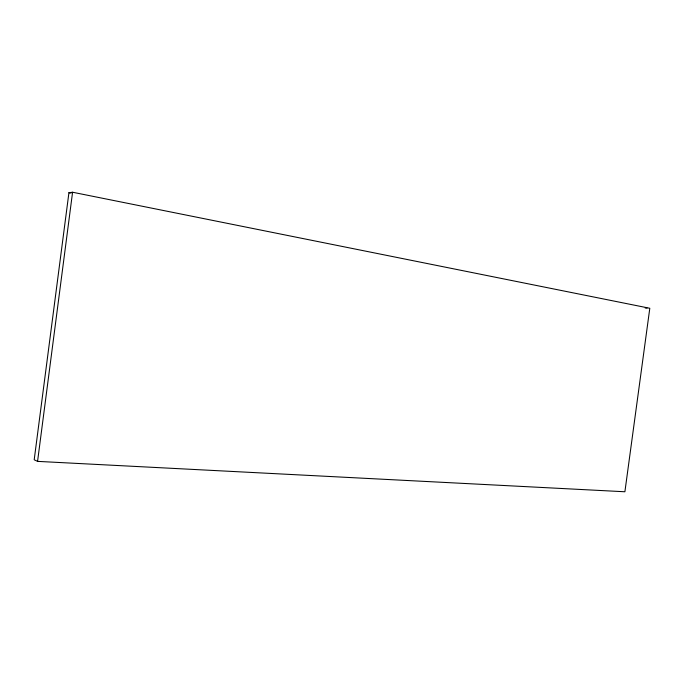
<?xml version="1.0" encoding="UTF-8"?>
<svg xmlns="http://www.w3.org/2000/svg" width="684" height="684" viewBox="0 0 684 684"><rect width="100%" height="100%" fill="white"/><g stroke="black" fill="none" stroke-linecap="round" stroke-linejoin="round"><path stroke-width="1.03" d="M68.93 192.691L34.2 459.768L37.569 461.375L624.894 491.762L649.8 308.27L72.581 192.238L68.93 192.691L71.025 193.11M37.569 461.375L72.581 192.238M645.192 308.022L647.038 308.125"/></g></svg>
